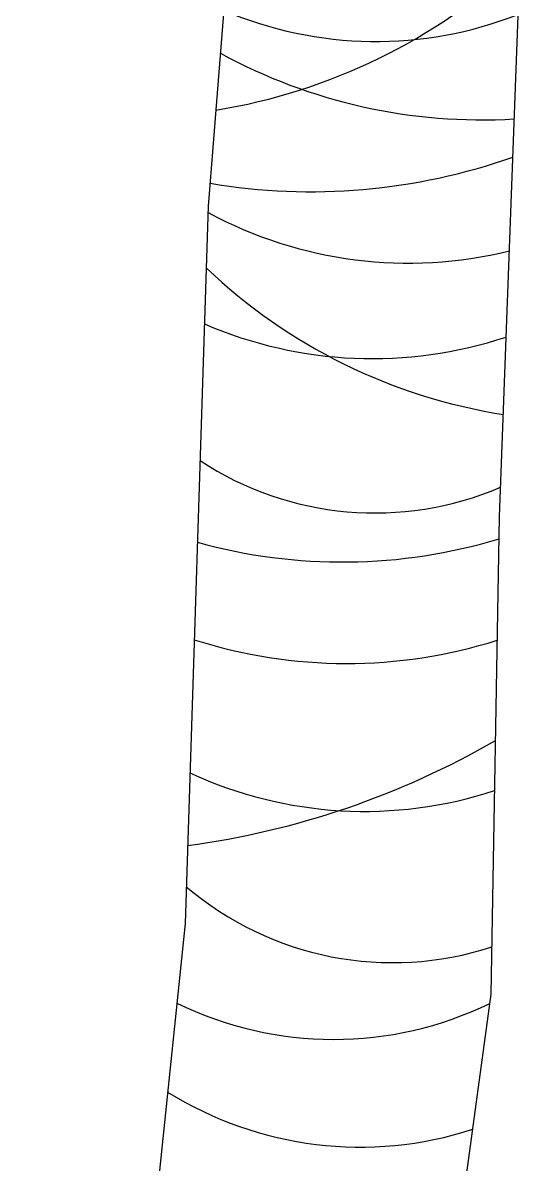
# Model space of a CAD drawing. Header units: millimetres. Extents: x 603733 to 1211550, y 1310999 to 2622648.
# Drawn here: x 604436.005 to 604436.859, y 1311059.06 to 1311061.023 of the extents above; entities that cross this region are included whole.
import ezdxf

# ---------------------------------------------------------------- set-up
doc = ezdxf.new("R2010")
doc.units = ezdxf.units.MM
doc.layers.add('elenarbi-Trees', color=42, linetype='Continuous')

# ---------------------------------------------------------------- blocks, each defined once
blk = doc.blocks.new('A$C7BB81706')
at = {"layer": 'elenarbi-Trees', "color": 3}
blk.add_lwpolyline([(306.924, 209.742), (302.427, 152.996), (300.74, 100.746), (296.238, 57.263), (293.989, 32.542), (291.178, 13.44), (288.93, 4.45), (288.965, 0.868), (324.795, 0), (321.104, 33.198), (321.496, 48.408), (320.285, 61.713), (320.285, 75.624), (323.009, 95.583), (323.614, 130.36), (325.122, 170.83)], dxfattribs=at)
at = {"layer": 'elenarbi-Trees', "color": 32}
for centre, radius, start, end in [((296.188, 201.929), 42.478, 279.20333, 312.93492), ((314.626, 193.15), 28.156, 246.85092, 291.57285), ((322.384, 199.208), 39.926, 241.46166, 273.31748), ((309.888, 198.202), 44.151, 260.44488, 289.45203), ((316.975, 179.523), 30.672, 241.65275, 283.88774), ((330.197, 177.81), 40.48, 226.39967, 261.03952), ((314.377, 172.705), 30.815, 246.62254, 288.39771), ((314.573, 153.864), 23.215, 236.70174, 293.13563), ((312.179, 166.485), 39.409, 254.48291, 286.82571), ((312.483, 155.945), 36.263, 252.2158, 287.61641), ((292.713, 167.118), 61.249, 277.70369, 299.99308), ((313.805, 139.132), 30.222, 245.12894, 288.24661), ((315.846, 121.048), 23.158, 229.56451, 288.17253), ((311.548, 118.255), 25.954, 243.92344, 295.98362), ((313.481, 110.94), 26.487, 238.05878, 288.00166)]:
    blk.add_arc(centre, radius, start, end, dxfattribs=at)

msp = doc.modelspace()

# ---------------------------------------------------------------- block references
at = {"xscale": 0.02360150058103174, "yscale": 0.02360150058103174, "zscale": 0.02360150058103174}
msp.add_blockref('A$C7BB81706', (604429.1856, 1311057.0964), dxfattribs=at)

doc.saveas('drawing.dxf')
